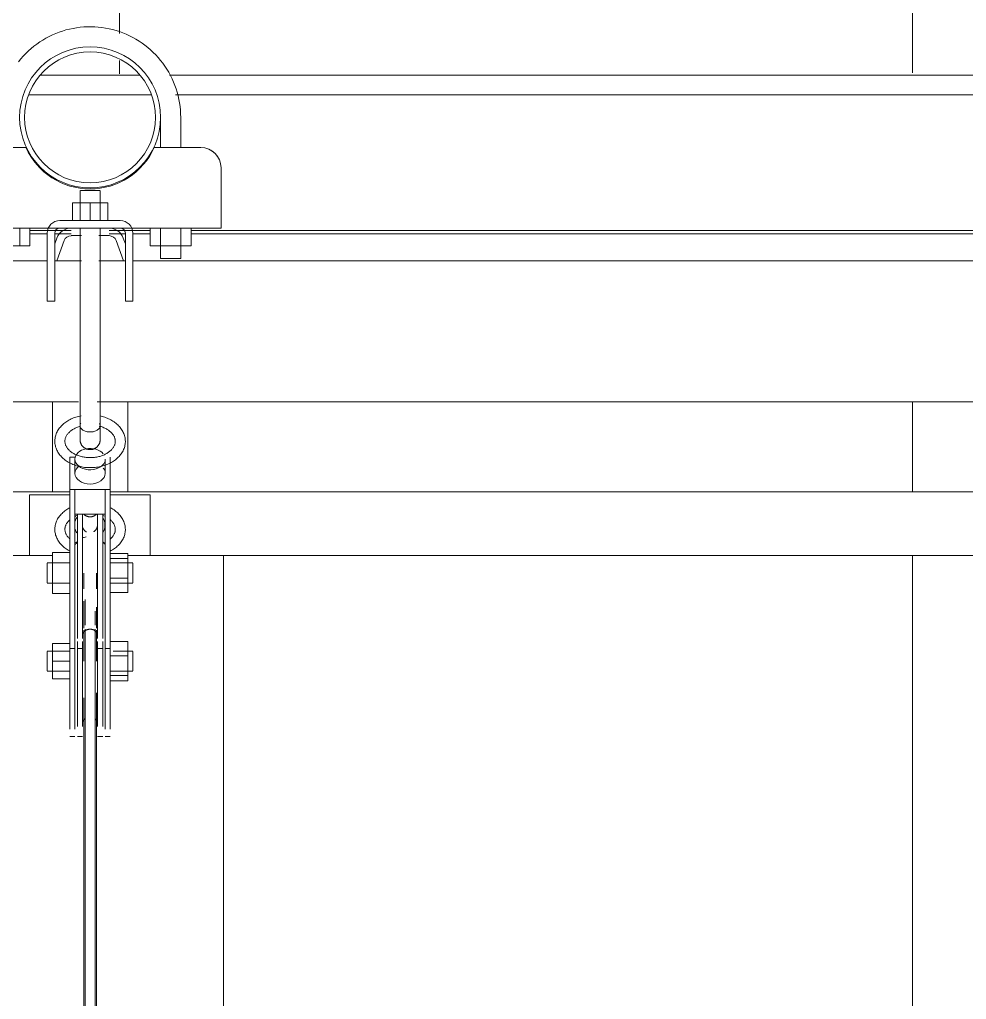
# Model space of a CAD drawing. Header units: inches. Extents: x 21386 to 98546, y -290 to 853.
# Drawn here: x 36122.89 to 36146.39, y 270.35 to 294.68 of the extents above; entities that cross this region are included whole.
import ezdxf

# ---------------------------------------------------------------- set-up
doc = ezdxf.new("R2010")
doc.units = ezdxf.units.IN
doc.header["$MEASUREMENT"] = 0
for name, color, linetype, lineweight in [('A-WALL-PATT', 111, 'Continuous', 25), ('Q-SPCQ', 91, 'Continuous', 13), ('S-BEAM', 12, 'Continuous', 13)]:
    doc.layers.add(name, color=color, linetype=linetype, lineweight=lineweight)

# ---------------------------------------------------------------- blocks, each defined once
blk = doc.blocks.new('Basketball_Backstop-Performance_Sports_Systems-3103-Ceiling_Hung - 27_-0_ to 27_-11 7_8_-652462-Building Section - East_West looking South')
at = {"layer": 'Q-SPCQ', "color": 8, "lineweight": 9}
for p, q in [((-25620.419, 292.25), (-25620.419, 291.5)), ((-25619.919, 291.5), (-25619.919, 292.25)), ((-25623.763, 291.5), (-25624.919, 291.5)), ((-25619.419, 291.5), (-25620.575, 291.5)), ((-25618.919, 289.812), (-25618.919, 291)), ((-25622.419, 290.437), (-25622.419, 290.125)), ((-25622.419, 290.437), (-25622.419, 289.687)), ((-25622.41, 290.437), (-25622.41, 290.437)), ((-25622.41, 290.437), (-25622.169, 290.437)), ((-25622.169, 290.437), (-25621.927, 290.437)), ((-25621.927, 290.437), (-25621.927, 290.437)), ((-25621.919, 290.125), (-25621.919, 290.437)), ((-25621.919, 289.687), (-25621.919, 290.437)), ((-25622.606, 290.125), (-25622.169, 290.125)), ((-25622.606, 289.687), (-25622.606, 290.125)), ((-25622.169, 290.125), (-25621.731, 290.125)), ((-25622.169, 290.125), (-25622.169, 289.687)), ((-25621.731, 289.687), (-25621.731, 290.125)), ((-25618.919, 289.812), (-25618.919, 289.5)), ((-25625.419, 289.5), (-25622.919, 289.5)), ((-25623.916, 289.062), (-25623.916, 289.5)), ((-25623.664, 289.062), (-25623.664, 289.5)), ((-25621.419, 289.687), (-25622.919, 289.687)), ((-25622.919, 289.5), (-25621.419, 289.5)), ((-25622.419, 289.5), (-25622.419, 288.687)), ((-25622.419, 289.5), (-25622.419, 286.937)), ((-25621.919, 288.687), (-25621.919, 289.5)), ((-25621.919, 286.937), (-25621.919, 289.5)), ((-25621.419, 289.5), (-25618.919, 289.5)), ((-25620.674, 289.062), (-25620.674, 289.5)), ((-25620.421, 289.062), (-25620.421, 289.5)), ((-25620.419, 289.511), (-25620.419, 288.75)), ((-25619.919, 288.75), (-25619.919, 289.511)), ((-25619.916, 289.062), (-25619.916, 289.5)), ((-25619.664, 289.5), (-25619.664, 289.062)), ((-25623.231, 288.187), (-25623.231, 289.375)), ((-25623.044, 289.375), (-25623.044, 288.187)), ((-25622.991, 289.253), (-25623.044, 289.109)), ((-25622.639, 289.313), (-25622.385, 289.313)), ((-25621.952, 289.313), (-25621.699, 289.313)), ((-25621.294, 289.109), (-25621.346, 289.253)), ((-25621.294, 289.375), (-25621.294, 288.187)), ((-25621.106, 288.187), (-25621.106, 289.375)), ((-25623.916, 289.062), (-25624.421, 289.062)), ((-25623.664, 289.062), (-25623.916, 289.062)), ((-25622.998, 288.687), (-25622.815, 289.189)), ((-25621.523, 289.189), (-25621.34, 288.687)), ((-25620.421, 289.062), (-25620.674, 289.062)), ((-25619.916, 289.062), (-25620.421, 289.062)), ((-25619.664, 289.062), (-25619.916, 289.062)), ((-25619.919, 288.75), (-25620.419, 288.75)), ((-25620.419, 288.75), (-25620.41, 288.75)), ((-25619.927, 288.75), (-25619.919, 288.75)), ((-25623.231, 288.687), (-25647.106, 288.687)), ((-25622.385, 288.687), (-25623.044, 288.687)), ((-25621.294, 288.687), (-25621.952, 288.687)), ((-25597.231, 288.687), (-25621.106, 288.687)), ((-25623.231, 288.197), (-25623.231, 287.824)), ((-25623.231, 287.687), (-25623.231, 288.187)), ((-25623.044, 287.824), (-25623.044, 288.197)), ((-25623.044, 288.187), (-25623.044, 287.687)), ((-25621.294, 288.197), (-25621.294, 287.824)), ((-25621.294, 287.687), (-25621.294, 288.187)), ((-25621.106, 287.824), (-25621.106, 288.197)), ((-25621.106, 288.187), (-25621.106, 287.687)), ((-25623.231, 287.819), (-25623.231, 287.687)), ((-25623.044, 287.687), (-25623.044, 287.819)), ((-25621.294, 287.819), (-25621.294, 287.687)), ((-25621.106, 287.687), (-25621.106, 287.819)), ((-25623.231, 287.687), (-25623.044, 287.687)), ((-25623.044, 287.687), (-25623.231, 287.687)), ((-25621.294, 287.687), (-25621.106, 287.687)), ((-25621.106, 287.687), (-25621.294, 287.687)), ((-25622.419, 285.749), (-25622.419, 284.604)), ((-25621.919, 284.588), (-25621.919, 285.749)), ((-25648.038, 285.187), (-25622.456, 285.187)), ((-25623.106, 285.187), (-25623.106, 282.955)), ((-25622.419, 285.187), (-25622.419, 284.595)), ((-25621.991, 285.187), (-25596.296, 285.187)), ((-25621.919, 284.789), (-25621.919, 285.187)), ((-25621.231, 282.955), (-25621.231, 285.187)), ((-25622.544, 283.81), (-25622.669, 283.81)), ((-25622.669, 283.81), (-25622.669, 283.015)), ((-25622.544, 283.766), (-25622.544, 283.412)), ((-25621.794, 283.412), (-25621.794, 283.766)), ((-25621.669, 283.81), (-25621.669, 283.015)), ((-25670.174, 282.955), (-25622.669, 282.955)), ((-25622.669, 280.229), (-25622.669, 283.015)), ((-25622.669, 283.015), (-25622.544, 283.015)), ((-25622.544, 283.015), (-25621.794, 283.015)), ((-25622.544, 283.015), (-25622.544, 280.229)), ((-25621.794, 280.229), (-25621.794, 283.015)), ((-25621.794, 283.015), (-25621.669, 283.015)), ((-25621.669, 283.015), (-25621.669, 280.229)), ((-25621.669, 282.955), (-25574.174, 282.955)), ((-25622.669, 282.875), (-25623.674, 282.875)), ((-25623.674, 282.875), (-25623.674, 281.375)), ((-25620.674, 282.875), (-25621.669, 282.875)), ((-25620.674, 281.375), (-25620.674, 282.875)), ((-25621.794, 282.396), (-25622.544, 282.396)), ((-25622.481, 279.612), (-25622.481, 282.408)), ((-25622.356, 282.408), (-25622.356, 279.612)), ((-25621.981, 279.612), (-25621.981, 282.408)), ((-25621.856, 282.408), (-25621.856, 279.612)), ((-25625.486, 281.375), (-25623.11, 281.375)), ((-25623.106, 281.19), (-25623.106, 281.443)), ((-25623.106, 281.443), (-25622.669, 281.443)), ((-25621.669, 281.425), (-25621.231, 281.425)), ((-25621.669, 281.295), (-25621.231, 281.295)), ((-25621.231, 281.425), (-25621.231, 281.295)), ((-25621.231, 281.295), (-25621.231, 280.807)), ((-25621.227, 281.375), (-25618.861, 281.375)), ((-25574.174, 281.375), (-25618.861, 281.375)), ((-25618.861, 225.045), (-25618.861, 281.375)), ((-25622.669, 281.187), (-25623.231, 281.187)), ((-25623.231, 280.761), (-25623.231, 281.179)), ((-25623.106, 280.685), (-25623.106, 281.19)), ((-25623.106, 281.19), (-25622.669, 281.19)), ((-25621.106, 281.187), (-25621.669, 281.187)), ((-25621.106, 281.179), (-25621.106, 280.761)), ((-25623.231, 280.696), (-25623.231, 280.761)), ((-25622.325, 280.937), (-25622.325, 280.547)), ((-25622.013, 280.547), (-25622.013, 280.937)), ((-25621.669, 280.807), (-25621.231, 280.807)), ((-25621.231, 280.807), (-25621.231, 280.45)), ((-25621.106, 280.761), (-25621.106, 280.696)), ((-25623.231, 280.687), (-25622.669, 280.687)), ((-25623.106, 280.432), (-25623.106, 280.685)), ((-25623.106, 280.685), (-25622.669, 280.685)), ((-25621.669, 280.687), (-25621.106, 280.687)), ((-25622.669, 280.432), (-25623.106, 280.432)), ((-25622.325, 280.241), (-25622.325, 279.566)), ((-25622.294, 280.276), (-25622.294, 279.643)), ((-25621.669, 280.45), (-25621.231, 280.45)), ((-25622.669, 279.482), (-25622.669, 280.229)), ((-25622.544, 280.229), (-25622.544, 279.482)), ((-25622.013, 279.566), (-25622.013, 280.087)), ((-25621.794, 279.482), (-25621.794, 280.229)), ((-25621.669, 280.229), (-25621.669, 279.482)), ((-25622.044, 279.643), (-25622.044, 279.987)), ((-25622.481, 279.314), (-25622.481, 279.612)), ((-25622.356, 279.612), (-25622.356, 279.314)), ((-25622.325, 279.515), (-25622.325, 278.75)), ((-25622.294, 279.542), (-25622.294, 210.698)), ((-25622.044, 210.698), (-25622.044, 279.542)), ((-25622.013, 278.75), (-25622.013, 279.515)), ((-25621.981, 279.314), (-25621.981, 279.612)), ((-25621.856, 279.612), (-25621.856, 279.314)), ((-25622.669, 277.058), (-25622.669, 279.495)), ((-25622.544, 279.495), (-25622.544, 277.058)), ((-25621.794, 277.058), (-25621.794, 279.495)), ((-25621.669, 279.495), (-25621.669, 277.058)), ((-25623.106, 278.75), (-25623.106, 279.187)), ((-25623.106, 279.187), (-25622.669, 279.187)), ((-25622.669, 279.062), (-25622.544, 279.062)), ((-25622.481, 277.126), (-25622.481, 279.235)), ((-25622.481, 279.062), (-25622.356, 279.062)), ((-25622.356, 279.235), (-25622.356, 277.126)), ((-25621.981, 277.126), (-25621.981, 279.235)), ((-25621.981, 279.062), (-25621.856, 279.062)), ((-25621.856, 279.235), (-25621.856, 277.126)), ((-25621.794, 279.062), (-25621.669, 279.062)), ((-25621.669, 279.238), (-25621.231, 279.238)), ((-25621.231, 279.238), (-25621.231, 278.881)), ((-25622.669, 279), (-25623.231, 279)), ((-25623.231, 278.927), (-25623.231, 278.991)), ((-25623.231, 278.509), (-25623.231, 278.927)), ((-25621.669, 278.881), (-25621.231, 278.881)), ((-25621.106, 279), (-25621.598, 279)), ((-25621.231, 278.881), (-25621.231, 278.393)), ((-25621.106, 278.991), (-25621.106, 278.927)), ((-25621.106, 278.927), (-25621.106, 278.509)), ((-25623.106, 278.312), (-25623.106, 278.75)), ((-25622.669, 278.75), (-25623.106, 278.75)), ((-25623.231, 278.5), (-25622.669, 278.5)), ((-25623.106, 278.312), (-25622.669, 278.312)), ((-25621.669, 278.5), (-25621.106, 278.5)), ((-25621.231, 278.393), (-25621.669, 278.393)), ((-25621.231, 278.393), (-25621.231, 278.262)), ((-25621.669, 278.262), (-25621.231, 278.262)), ((-25622.325, 277.835), (-25622.325, 210.936)), ((-25622.013, 211.459), (-25622.013, 277.965)), ((-25622.669, 276.875), (-25622.544, 276.875)), ((-25622.481, 276.875), (-25622.356, 276.875)), ((-25621.981, 276.875), (-25621.856, 276.875)), ((-25621.794, 276.875), (-25621.669, 276.875))]:
    blk.add_line(p, q, dxfattribs=at)
at = {"layer": 'Q-SPCQ', "color": 8, "lineweight": 9, "flags": 128}
for points in [[(-25619.919, 292.25), (-25619.921, 292.34), (-25619.926, 292.43), (-25619.935, 292.519), (-25619.948, 292.608), (-25619.964, 292.697), (-25619.983, 292.785), (-25620.006, 292.872), (-25620.033, 292.958), (-25620.063, 293.043), (-25620.096, 293.126), (-25620.133, 293.208), (-25620.173, 293.289), (-25620.216, 293.368), (-25620.262, 293.445), (-25620.312, 293.52), (-25620.364, 293.594), (-25620.419, 293.665), (-25620.477, 293.734), (-25620.538, 293.8), (-25620.601, 293.864), (-25620.667, 293.925), (-25620.735, 293.984), (-25620.806, 294.04), (-25620.878, 294.093), (-25620.953, 294.143), (-25621.03, 294.19), (-25621.108, 294.234), (-25621.189, 294.275), (-25621.27, 294.313), (-25621.353, 294.347), (-25621.438, 294.378), (-25621.524, 294.406), (-25621.61, 294.43), (-25621.698, 294.45), (-25621.786, 294.467), (-25621.875, 294.481), (-25621.965, 294.491), (-25622.055, 294.497), (-25622.144, 294.5), (-25622.234, 294.499), (-25622.324, 294.495), (-25622.414, 294.487), (-25622.503, 294.475), (-25622.592, 294.46), (-25622.68, 294.441), (-25622.767, 294.419), (-25622.853, 294.393), (-25622.939, 294.364), (-25623.023, 294.332), (-25623.105, 294.296), (-25623.186, 294.257), (-25623.266, 294.215), (-25623.343, 294.169), (-25623.419, 294.121), (-25623.493, 294.069), (-25623.565, 294.015), (-25623.634, 293.957), (-25623.701, 293.898), (-25623.766, 293.835), (-25623.828, 293.77), (-25623.887, 293.702), (-25623.944, 293.632)], [(-25622.419, 286.937), (-25622.419, 286.858), (-25622.419, 286.778), (-25622.419, 286.698), (-25622.419, 286.619), (-25622.419, 286.54), (-25622.419, 286.462), (-25622.419, 286.385), (-25622.419, 286.308), (-25622.419, 286.233), (-25622.419, 286.159), (-25622.419, 286.086), (-25622.419, 286.014), (-25622.419, 285.944), (-25622.419, 285.875), (-25622.419, 285.808), (-25622.419, 285.749)], [(-25621.919, 285.749), (-25621.919, 285.814), (-25621.919, 285.881), (-25621.919, 285.95), (-25621.919, 286.02), (-25621.919, 286.092), (-25621.919, 286.165), (-25621.919, 286.24), (-25621.919, 286.315), (-25621.919, 286.392), (-25621.919, 286.469), (-25621.919, 286.547), (-25621.919, 286.626), (-25621.919, 286.705), (-25621.919, 286.785), (-25621.919, 286.865), (-25621.919, 286.937)], [(-25622.392, 284.842), (-25622.425, 284.835), (-25622.457, 284.827), (-25622.488, 284.819), (-25622.519, 284.809), (-25622.55, 284.799), (-25622.58, 284.787), (-25622.61, 284.775), (-25622.639, 284.762), (-25622.667, 284.748), (-25622.695, 284.733), (-25622.722, 284.717), (-25622.748, 284.701), (-25622.774, 284.683), (-25622.798, 284.665), (-25622.822, 284.646), (-25622.845, 284.626), (-25622.866, 284.606), (-25622.887, 284.584), (-25622.907, 284.562), (-25622.925, 284.539), (-25622.943, 284.516), (-25622.959, 284.492), (-25622.974, 284.467), (-25622.987, 284.442), (-25622.999, 284.416), (-25623.01, 284.389), (-25623.02, 284.362), (-25623.027, 284.335), (-25623.034, 284.307), (-25623.039, 284.279), (-25623.042, 284.251), (-25623.044, 284.223), (-25623.044, 284.208)], [(-25621.294, 284.208), (-25621.295, 284.236), (-25621.297, 284.264), (-25621.301, 284.292), (-25621.307, 284.32), (-25621.314, 284.348), (-25621.322, 284.375), (-25621.332, 284.402), (-25621.344, 284.428), (-25621.357, 284.453), (-25621.371, 284.479), (-25621.386, 284.503), (-25621.403, 284.527), (-25621.421, 284.55), (-25621.44, 284.573), (-25621.46, 284.594), (-25621.481, 284.615), (-25621.503, 284.635), (-25621.526, 284.655), (-25621.551, 284.674), (-25621.575, 284.691), (-25621.601, 284.708), (-25621.628, 284.725), (-25621.655, 284.74), (-25621.683, 284.754), (-25621.712, 284.768), (-25621.741, 284.781), (-25621.771, 284.793), (-25621.802, 284.803), (-25621.832, 284.814), (-25621.864, 284.823), (-25621.896, 284.831), (-25621.928, 284.838)], [(-25622.794, 284.208), (-25622.793, 284.222), (-25622.792, 284.236), (-25622.79, 284.25), (-25622.787, 284.265), (-25622.784, 284.279), (-25622.779, 284.293), (-25622.774, 284.307), (-25622.768, 284.322), (-25622.76, 284.336), (-25622.752, 284.35), (-25622.743, 284.364), (-25622.733, 284.379), (-25622.723, 284.393), (-25622.711, 284.407), (-25622.698, 284.42), (-25622.684, 284.434), (-25622.67, 284.447), (-25622.654, 284.46), (-25622.638, 284.473), (-25622.621, 284.485), (-25622.602, 284.497), (-25622.584, 284.509), (-25622.564, 284.52), (-25622.543, 284.53), (-25622.522, 284.54), (-25622.501, 284.55), (-25622.478, 284.559), (-25622.455, 284.567), (-25622.432, 284.575), (-25622.407, 284.582)], [(-25622.419, 284.595), (-25622.419, 284.566), (-25622.419, 284.537), (-25622.419, 284.51), (-25622.419, 284.483), (-25622.419, 284.458), (-25622.419, 284.434), (-25622.419, 284.412), (-25622.419, 284.391), (-25622.419, 284.371), (-25622.419, 284.353), (-25622.419, 284.336), (-25622.419, 284.32), (-25622.419, 284.306), (-25622.419, 284.294), (-25622.419, 284.283), (-25622.419, 284.273), (-25622.419, 284.266), (-25622.419, 284.259), (-25622.419, 284.255), (-25622.419, 284.252), (-25622.419, 284.25)], [(-25622.419, 284.25), (-25622.419, 284.251), (-25622.419, 284.253), (-25622.419, 284.257), (-25622.419, 284.263), (-25622.419, 284.27), (-25622.419, 284.279), (-25622.419, 284.289), (-25622.419, 284.301), (-25622.419, 284.314), (-25622.419, 284.329), (-25622.419, 284.345), (-25622.419, 284.363), (-25622.419, 284.382), (-25622.419, 284.403), (-25622.419, 284.425), (-25622.419, 284.448), (-25622.419, 284.472), (-25622.419, 284.498), (-25622.419, 284.525), (-25622.419, 284.553), (-25622.419, 284.583), (-25622.419, 284.595)], [(-25621.943, 284.585), (-25621.919, 284.578), (-25621.895, 284.571), (-25621.872, 284.563), (-25621.849, 284.555), (-25621.827, 284.545), (-25621.805, 284.536), (-25621.785, 284.525), (-25621.765, 284.515), (-25621.745, 284.503), (-25621.727, 284.492), (-25621.709, 284.48), (-25621.692, 284.467), (-25621.676, 284.454), (-25621.661, 284.441), (-25621.647, 284.428), (-25621.634, 284.414), (-25621.621, 284.4), (-25621.61, 284.386), (-25621.6, 284.372), (-25621.59, 284.358), (-25621.581, 284.344), (-25621.574, 284.329), (-25621.567, 284.315), (-25621.561, 284.301), (-25621.556, 284.286), (-25621.552, 284.272), (-25621.549, 284.258), (-25621.546, 284.244), (-25621.545, 284.23), (-25621.544, 284.216), (-25621.544, 284.208)], [(-25621.919, 284.595), (-25621.919, 284.566), (-25621.919, 284.537), (-25621.919, 284.51), (-25621.919, 284.483), (-25621.919, 284.458), (-25621.919, 284.434), (-25621.919, 284.412), (-25621.919, 284.391), (-25621.919, 284.371), (-25621.919, 284.353), (-25621.919, 284.336), (-25621.919, 284.32), (-25621.919, 284.306), (-25621.919, 284.294), (-25621.919, 284.283), (-25621.919, 284.273), (-25621.919, 284.266), (-25621.919, 284.259), (-25621.919, 284.255), (-25621.919, 284.252), (-25621.919, 284.25)], [(-25621.919, 284.25), (-25621.919, 284.251), (-25621.919, 284.253), (-25621.919, 284.257), (-25621.919, 284.263), (-25621.919, 284.27), (-25621.919, 284.279), (-25621.919, 284.289), (-25621.919, 284.301), (-25621.919, 284.314), (-25621.919, 284.329), (-25621.919, 284.345), (-25621.919, 284.363), (-25621.919, 284.382), (-25621.919, 284.403), (-25621.919, 284.425), (-25621.919, 284.448), (-25621.919, 284.472), (-25621.919, 284.498), (-25621.919, 284.525), (-25621.919, 284.553), (-25621.919, 284.583), (-25621.919, 284.595)], [(-25623.044, 284.208), (-25623.043, 284.18), (-25623.041, 284.151), (-25623.037, 284.123), (-25623.031, 284.096), (-25623.024, 284.068), (-25623.015, 284.041), (-25623.005, 284.014), (-25622.994, 283.988), (-25622.981, 283.962), (-25622.967, 283.937), (-25622.951, 283.913), (-25622.935, 283.889), (-25622.917, 283.866), (-25622.898, 283.843), (-25622.878, 283.822), (-25622.856, 283.801), (-25622.834, 283.78), (-25622.811, 283.761), (-25622.787, 283.742), (-25622.762, 283.724), (-25622.736, 283.707), (-25622.71, 283.691), (-25622.682, 283.676), (-25622.654, 283.661), (-25622.626, 283.648), (-25622.596, 283.635), (-25622.566, 283.623), (-25622.536, 283.612), (-25622.505, 283.602), (-25622.474, 283.593), (-25622.442, 283.585), (-25622.41, 283.578), (-25622.377, 283.571), (-25622.344, 283.566), (-25622.311, 283.561), (-25622.278, 283.558), (-25622.245, 283.555), (-25622.211, 283.553), (-25622.178, 283.553), (-25622.144, 283.553), (-25622.111, 283.554), (-25622.077, 283.556), (-25622.044, 283.559), (-25622.011, 283.563), (-25621.978, 283.568), (-25621.945, 283.574), (-25621.913, 283.581), (-25621.881, 283.588), (-25621.849, 283.597), (-25621.818, 283.607), (-25621.787, 283.617), (-25621.757, 283.629), (-25621.728, 283.641), (-25621.699, 283.654), (-25621.67, 283.668), (-25621.643, 283.683), (-25621.616, 283.699), (-25621.589, 283.715), (-25621.564, 283.732), (-25621.539, 283.751), (-25621.516, 283.77), (-25621.493, 283.79), (-25621.471, 283.81), (-25621.451, 283.831), (-25621.431, 283.853), (-25621.412, 283.876), (-25621.395, 283.9), (-25621.379, 283.924), (-25621.364, 283.949), (-25621.35, 283.974), (-25621.338, 284), (-25621.327, 284.026), (-25621.318, 284.053), (-25621.31, 284.081), (-25621.304, 284.108), (-25621.299, 284.136), (-25621.296, 284.164), (-25621.294, 284.193), (-25621.294, 284.208)], [(-25621.544, 284.208), (-25621.544, 284.194), (-25621.545, 284.18), (-25621.547, 284.165), (-25621.55, 284.151), (-25621.554, 284.137), (-25621.558, 284.123), (-25621.564, 284.108), (-25621.57, 284.094), (-25621.577, 284.08), (-25621.585, 284.065), (-25621.594, 284.051), (-25621.604, 284.037), (-25621.615, 284.023), (-25621.627, 284.009), (-25621.64, 283.995), (-25621.653, 283.982), (-25621.668, 283.969), (-25621.683, 283.955), (-25621.7, 283.943), (-25621.717, 283.93), (-25621.735, 283.919), (-25621.754, 283.907), (-25621.774, 283.896), (-25621.794, 283.885), (-25621.815, 283.875), (-25621.837, 283.866), (-25621.859, 283.857), (-25621.883, 283.849), (-25621.906, 283.841), (-25621.93, 283.834), (-25621.955, 283.828), (-25621.98, 283.822), (-25622.005, 283.817), (-25622.031, 283.813), (-25622.056, 283.809), (-25622.083, 283.807), (-25622.109, 283.804), (-25622.135, 283.803), (-25622.162, 283.803), (-25622.188, 283.803), (-25622.215, 283.804), (-25622.241, 283.805), (-25622.267, 283.808), (-25622.293, 283.811), (-25622.319, 283.815), (-25622.344, 283.819), (-25622.369, 283.825), (-25622.394, 283.831), (-25622.419, 283.837), (-25622.442, 283.845), (-25622.466, 283.853), (-25622.489, 283.861), (-25622.511, 283.87), (-25622.532, 283.88), (-25622.553, 283.89), (-25622.573, 283.901), (-25622.592, 283.912), (-25622.611, 283.924), (-25622.629, 283.936), (-25622.645, 283.949), (-25622.661, 283.961), (-25622.677, 283.975), (-25622.691, 283.988), (-25622.704, 284.002), (-25622.716, 284.015), (-25622.728, 284.029), (-25622.738, 284.044), (-25622.748, 284.058), (-25622.756, 284.072), (-25622.764, 284.086), (-25622.771, 284.101), (-25622.776, 284.115), (-25622.781, 284.129), (-25622.785, 284.144), (-25622.789, 284.158), (-25622.791, 284.172), (-25622.793, 284.186), (-25622.794, 284.2), (-25622.794, 284.208)], [(-25622.169, 284), (-25622.179, 284), (-25622.189, 284.001), (-25622.199, 284.002), (-25622.209, 284.003), (-25622.218, 284.005), (-25622.228, 284.007), (-25622.238, 284.01), (-25622.247, 284.013), (-25622.257, 284.016), (-25622.266, 284.02), (-25622.275, 284.024), (-25622.284, 284.028), (-25622.293, 284.033), (-25622.302, 284.038), (-25622.31, 284.044), (-25622.318, 284.049), (-25622.326, 284.056), (-25622.334, 284.062), (-25622.341, 284.069), (-25622.348, 284.076), (-25622.355, 284.083), (-25622.361, 284.091), (-25622.368, 284.099), (-25622.374, 284.107), (-25622.379, 284.115), (-25622.384, 284.123), (-25622.389, 284.132), (-25622.394, 284.141), (-25622.398, 284.15), (-25622.402, 284.159), (-25622.405, 284.169), (-25622.408, 284.178), (-25622.411, 284.188), (-25622.413, 284.198), (-25622.415, 284.208), (-25622.417, 284.217), (-25622.418, 284.227), (-25622.418, 284.237), (-25622.419, 284.247), (-25622.419, 284.25)], [(-25621.919, 284.25), (-25621.919, 284.24), (-25621.92, 284.23), (-25621.921, 284.22), (-25621.922, 284.21), (-25621.924, 284.2), (-25621.926, 284.191), (-25621.929, 284.181), (-25621.931, 284.171), (-25621.935, 284.162), (-25621.939, 284.153), (-25621.943, 284.144), (-25621.947, 284.135), (-25621.952, 284.126), (-25621.957, 284.117), (-25621.962, 284.109), (-25621.968, 284.101), (-25621.974, 284.093), (-25621.981, 284.085), (-25621.988, 284.078), (-25621.995, 284.071), (-25622.002, 284.064), (-25622.01, 284.057), (-25622.017, 284.051), (-25622.025, 284.045), (-25622.034, 284.04), (-25622.042, 284.034), (-25622.051, 284.03), (-25622.06, 284.025), (-25622.069, 284.021), (-25622.078, 284.017), (-25622.088, 284.014), (-25622.097, 284.01), (-25622.107, 284.008), (-25622.116, 284.006), (-25622.126, 284.004), (-25622.136, 284.002), (-25622.146, 284.001), (-25622.156, 284), (-25622.166, 284), (-25622.169, 284)], [(-25622.667, 282.56), (-25622.695, 282.545), (-25622.722, 282.53), (-25622.748, 282.513), (-25622.774, 282.496), (-25622.798, 282.478), (-25622.822, 282.459), (-25622.845, 282.439), (-25622.866, 282.418), (-25622.887, 282.397), (-25622.907, 282.375), (-25622.925, 282.352), (-25622.943, 282.328), (-25622.959, 282.304), (-25622.974, 282.28), (-25622.987, 282.254), (-25622.999, 282.228), (-25623.01, 282.202), (-25623.02, 282.175), (-25623.027, 282.148), (-25623.034, 282.12), (-25623.039, 282.092), (-25623.042, 282.064), (-25623.044, 282.036), (-25623.044, 282.02)], [(-25621.294, 282.02), (-25621.295, 282.049), (-25621.297, 282.077), (-25621.301, 282.105), (-25621.307, 282.133), (-25621.314, 282.16), (-25621.322, 282.187), (-25621.332, 282.214), (-25621.344, 282.24), (-25621.357, 282.266), (-25621.371, 282.291), (-25621.386, 282.316), (-25621.403, 282.339), (-25621.421, 282.363), (-25621.44, 282.385), (-25621.46, 282.407), (-25621.481, 282.428), (-25621.503, 282.448), (-25621.526, 282.467), (-25621.551, 282.486), (-25621.575, 282.504), (-25621.601, 282.521), (-25621.628, 282.537), (-25621.655, 282.552)], [(-25622.794, 282.02), (-25622.793, 282.035), (-25622.792, 282.049), (-25622.79, 282.063), (-25622.787, 282.077), (-25622.784, 282.091), (-25622.779, 282.106), (-25622.774, 282.12), (-25622.768, 282.134), (-25622.76, 282.148), (-25622.752, 282.163), (-25622.743, 282.177), (-25622.733, 282.191), (-25622.723, 282.205), (-25622.711, 282.219), (-25622.698, 282.233), (-25622.684, 282.246), (-25622.67, 282.26)], [(-25622.543, 282.343), (-25622.522, 282.353), (-25622.501, 282.362), (-25622.478, 282.371)], [(-25622.324, 282.396), (-25622.317, 282.39), (-25622.311, 282.384), (-25622.304, 282.379), (-25622.297, 282.374), (-25622.289, 282.369), (-25622.282, 282.364), (-25622.274, 282.36), (-25622.266, 282.356), (-25622.258, 282.352), (-25622.25, 282.348), (-25622.242, 282.345), (-25622.234, 282.342), (-25622.225, 282.34), (-25622.217, 282.338), (-25622.208, 282.336), (-25622.199, 282.335), (-25622.191, 282.334), (-25622.182, 282.333), (-25622.173, 282.333), (-25622.164, 282.333), (-25622.156, 282.333), (-25622.147, 282.334), (-25622.138, 282.335), (-25622.129, 282.336), (-25622.121, 282.338), (-25622.112, 282.34), (-25622.104, 282.343), (-25622.095, 282.345), (-25622.087, 282.348), (-25622.079, 282.352), (-25622.071, 282.356), (-25622.063, 282.36), (-25622.056, 282.364), (-25622.048, 282.369), (-25622.041, 282.374), (-25622.034, 282.379), (-25622.027, 282.384), (-25622.02, 282.39), (-25622.014, 282.396)], [(-25621.986, 282.236), (-25621.986, 282.25), (-25621.986, 282.265), (-25621.986, 282.28), (-25621.986, 282.296), (-25621.986, 282.312), (-25621.986, 282.329), (-25621.986, 282.347), (-25621.986, 282.365), (-25621.986, 282.384), (-25621.986, 282.403)], [(-25621.986, 282.389), (-25621.986, 282.37), (-25621.986, 282.352), (-25621.986, 282.334), (-25621.986, 282.317), (-25621.986, 282.3), (-25621.986, 282.284), (-25621.986, 282.269), (-25621.986, 282.254), (-25621.986, 282.24)], [(-25621.849, 282.367), (-25621.827, 282.358), (-25621.805, 282.348)], [(-25621.661, 282.254), (-25621.647, 282.24), (-25621.634, 282.227), (-25621.621, 282.213), (-25621.61, 282.199), (-25621.6, 282.185), (-25621.59, 282.17), (-25621.581, 282.156), (-25621.574, 282.142), (-25621.567, 282.128), (-25621.561, 282.113), (-25621.556, 282.099), (-25621.552, 282.085), (-25621.549, 282.071), (-25621.546, 282.056), (-25621.545, 282.042), (-25621.544, 282.028), (-25621.544, 282.02)], [(-25623.044, 282.02), (-25623.043, 281.992), (-25623.041, 281.964), (-25623.037, 281.936), (-25623.031, 281.908), (-25623.024, 281.881), (-25623.015, 281.853), (-25623.005, 281.827), (-25622.994, 281.8), (-25622.981, 281.775), (-25622.967, 281.75), (-25622.951, 281.725), (-25622.935, 281.701), (-25622.917, 281.678), (-25622.898, 281.656), (-25622.878, 281.634), (-25622.856, 281.613), (-25622.834, 281.593), (-25622.811, 281.573), (-25622.787, 281.555), (-25622.762, 281.537), (-25622.736, 281.52), (-25622.71, 281.504), (-25622.682, 281.488)], [(-25622.677, 281.787), (-25622.691, 281.8), (-25622.704, 281.814), (-25622.716, 281.828), (-25622.728, 281.842), (-25622.738, 281.856), (-25622.748, 281.87), (-25622.756, 281.885), (-25622.764, 281.899), (-25622.771, 281.913), (-25622.776, 281.927), (-25622.781, 281.942), (-25622.785, 281.956), (-25622.789, 281.97), (-25622.791, 281.984), (-25622.793, 281.999), (-25622.794, 282.013), (-25622.794, 282.02)], [(-25622.261, 281.959), (-25622.267, 281.962), (-25622.274, 281.966), (-25622.28, 281.97), (-25622.286, 281.975), (-25622.292, 281.979), (-25622.298, 281.984), (-25622.303, 281.989), (-25622.308, 281.994), (-25622.314, 282), (-25622.318, 282.006), (-25622.323, 282.011), (-25622.328, 282.017), (-25622.332, 282.024), (-25622.336, 282.03), (-25622.339, 282.037), (-25622.343, 282.043), (-25622.346, 282.05), (-25622.349, 282.057), (-25622.351, 282.064), (-25622.354, 282.071)], [(-25621.986, 282.125), (-25621.987, 282.118), (-25621.987, 282.11), (-25621.988, 282.103), (-25621.989, 282.095), (-25621.99, 282.088), (-25621.992, 282.08), (-25621.994, 282.073), (-25621.996, 282.066), (-25621.998, 282.059), (-25622.001, 282.052), (-25622.004, 282.045), (-25622.008, 282.038), (-25622.011, 282.032), (-25622.015, 282.025), (-25622.019, 282.019), (-25622.024, 282.013), (-25622.028, 282.007), (-25622.033, 282.001), (-25622.038, 281.996), (-25622.043, 281.99), (-25622.049, 281.985), (-25622.054, 281.98), (-25622.06, 281.976), (-25622.066, 281.971), (-25622.073, 281.967), (-25622.079, 281.963)], [(-25621.986, 282.149), (-25621.986, 282.143), (-25621.986, 282.137), (-25621.986, 282.133), (-25621.986, 282.13), (-25621.986, 282.127), (-25621.986, 282.126), (-25621.986, 282.125)], [(-25621.986, 282.125), (-25621.986, 282.125), (-25621.986, 282.127), (-25621.986, 282.129), (-25621.986, 282.132), (-25621.986, 282.136), (-25621.986, 282.141), (-25621.986, 282.147)], [(-25621.67, 281.48), (-25621.643, 281.495), (-25621.616, 281.511), (-25621.589, 281.528), (-25621.564, 281.545), (-25621.539, 281.563), (-25621.516, 281.582), (-25621.493, 281.602), (-25621.471, 281.623), (-25621.451, 281.644), (-25621.431, 281.666), (-25621.412, 281.689), (-25621.395, 281.712), (-25621.379, 281.736), (-25621.364, 281.761), (-25621.35, 281.787), (-25621.338, 281.813), (-25621.327, 281.839), (-25621.318, 281.866), (-25621.31, 281.893), (-25621.304, 281.921), (-25621.299, 281.949), (-25621.296, 281.977), (-25621.294, 282.005), (-25621.294, 282.02)], [(-25621.544, 282.02), (-25621.544, 282.006), (-25621.545, 281.992), (-25621.547, 281.978), (-25621.55, 281.964), (-25621.554, 281.949), (-25621.558, 281.935), (-25621.564, 281.921), (-25621.57, 281.907), (-25621.577, 281.892), (-25621.585, 281.878), (-25621.594, 281.864), (-25621.604, 281.85), (-25621.615, 281.836), (-25621.627, 281.822), (-25621.64, 281.808), (-25621.653, 281.794), (-25621.668, 281.781)], [(-25622.489, 281.674), (-25622.511, 281.683), (-25622.532, 281.692)], [(-25621.794, 281.698), (-25621.815, 281.688), (-25621.837, 281.678), (-25621.859, 281.67)], [(-25621.981, 279.437), (-25621.986, 279.445), (-25621.991, 279.452), (-25621.996, 279.459), (-25622.002, 279.466), (-25622.008, 279.472), (-25622.014, 279.479), (-25622.02, 279.485), (-25622.027, 279.491), (-25622.034, 279.496), (-25622.041, 279.501), (-25622.048, 279.506), (-25622.056, 279.511), (-25622.063, 279.515), (-25622.071, 279.519), (-25622.079, 279.523), (-25622.087, 279.527), (-25622.095, 279.53), (-25622.104, 279.533), (-25622.112, 279.535), (-25622.121, 279.537), (-25622.129, 279.539), (-25622.138, 279.54), (-25622.147, 279.541), (-25622.156, 279.542), (-25622.164, 279.542), (-25622.173, 279.542), (-25622.182, 279.542), (-25622.191, 279.541), (-25622.2, 279.54), (-25622.208, 279.539), (-25622.217, 279.537), (-25622.225, 279.535), (-25622.234, 279.532), (-25622.242, 279.53), (-25622.25, 279.527), (-25622.259, 279.523), (-25622.267, 279.519), (-25622.274, 279.515), (-25622.282, 279.511), (-25622.289, 279.506), (-25622.297, 279.501), (-25622.304, 279.496), (-25622.311, 279.491), (-25622.317, 279.485), (-25622.324, 279.479), (-25622.33, 279.472), (-25622.336, 279.466), (-25622.341, 279.459), (-25622.347, 279.452), (-25622.352, 279.445), (-25622.356, 279.437)], [(-25622.297, 277.314), (-25622.304, 277.309), (-25622.311, 277.303), (-25622.317, 277.297), (-25622.324, 277.291), (-25622.33, 277.285), (-25622.336, 277.278), (-25622.341, 277.272), (-25622.347, 277.265), (-25622.352, 277.257), (-25622.356, 277.25)], [(-25621.981, 277.25), (-25621.986, 277.257), (-25621.991, 277.265), (-25621.996, 277.272), (-25622.002, 277.278), (-25622.008, 277.285), (-25622.014, 277.291), (-25622.02, 277.297), (-25622.027, 277.303), (-25622.034, 277.309), (-25622.041, 277.314)]]:
    blk.add_lwpolyline(points, dxfattribs=at)
at = {"layer": 'Q-SPCQ', "color": 8, "lineweight": 9}
for centre, radius, start, end in [((-25622.169, 292.25), 1.75, 0, 180), ((-25622.169, 292.25), 1.625, 0, 180), ((-25622.169, 292.25), 1.75, 180, 0), ((-25622.169, 292.25), 1.625, 180, 0), ((-25622.169, 292.223), 1.75, 204.3958, 335.6042), ((-25619.419, 291), 0.5, 0, 90), ((-25619.419, 291), 0.5, 0, 60), ((-25622.919, 289.375), 0.312, 90, 180), ((-25622.919, 289.375), 0.125, 90, 180), ((-25622.639, 289.125), 0.375, 90, 160), ((-25621.699, 289.125), 0.375, 20, 90), ((-25621.419, 289.375), 0.312, 0, 90), ((-25621.419, 289.375), 0.125, 0, 90), ((-25622.639, 289.125), 0.187, 90, 160), ((-25621.699, 289.125), 0.188, 20, 90), ((-25622.174, 282.125), 0.375, 150, 165), ((-25622.174, 282.125), 0.375, 0, 30), ((-25622.174, 282.125), 0.375, 195, 210), ((-25622.174, 282.125), 0.375, 330, 0)]:
    blk.add_arc(centre, radius, start, end, dxfattribs=at)
for centre, start_param, end_param in [((-25622.169, 283.766), 0.523599, 3.141593), ((-25622.169, 283.766), 3.141593, 6.021386), ((-25622.169, 283.412), 2.356194, 3.141593), ((-25622.169, 283.412), 3.141593, 6.283185), ((-25622.169, 283.412), 0, 0.523599), ((-25622.169, 281.578), 2.617994, 2.879793), ((-25622.169, 281.578), 1.832596, 2.094395), ((-25622.169, 281.578), 0.261799, 0.523599)]:
    blk.add_ellipse(centre, major_axis=(0.375, 0), ratio=0.707107, start_param=start_param, end_param=end_param, dxfattribs=at)
for points in [[(-25622.415, 284.568), (-25622.42, 284.586), (-25622.42, 284.605), (-25622.415, 284.623)], [(-25621.923, 284.623), (-25621.918, 284.605), (-25621.918, 284.586), (-25621.923, 284.568)]]:
    blk.add_open_spline(points, degree=3, dxfattribs=at)
for points, knots in [([(-25622.169, 284.439), (-25622.202, 284.439), (-25622.268, 284.448), (-25622.338, 284.477), (-25622.379, 284.509), (-25622.402, 284.537), (-25622.416, 284.566), (-25622.422, 284.605), (-25622.413, 284.635), (-25622.401, 284.654)], [-1, -1, -1, -1, -0.875, -0.75, -0.6875, -0.625, -0.5625, -0.5, -0.375, -0.375, -0.375, -0.375]), ([(-25621.937, 284.654), (-25621.931, 284.645), (-25621.922, 284.625), (-25621.916, 284.585), (-25621.931, 284.536), (-25621.986, 284.483), (-25622.07, 284.448), (-25622.136, 284.439), (-25622.169, 284.439)], [-0.625, -0.625, -0.625, -0.625, -0.5625, -0.5, -0.375, -0.25, -0.125, 0, 0, 0, 0])]:
    blk.add_open_spline(points, degree=3, knots=knots, dxfattribs=at)
blk = doc.blocks.new('Girt_Z - 10_D-1241717-Building Section - East_West looking South')
at = {"layer": 'S-BEAM', "color": 8, "lineweight": 9}
for p, q in [((-25623.398, 293.295), (-25620.94, 293.295)), ((-25620.196, 293.295), (-25598.141, 293.295)), ((-25623.68, 292.813), (-25620.658, 292.813)), ((-25620.047, 292.813), (-25598.29, 292.813)), ((-25623.664, 289.438), (-25622.639, 289.438)), ((-25623.664, 289.362), (-25623.229, 289.362)), ((-25623.044, 289.362), (-25622.639, 289.362)), ((-25621.699, 289.438), (-25620.674, 289.438)), ((-25621.699, 289.362), (-25621.294, 289.362)), ((-25621.108, 289.362), (-25620.674, 289.362)), ((-25619.664, 289.438), (-25598.674, 289.438)), ((-25619.664, 289.362), (-25598.674, 289.362))]:
    blk.add_line(p, q, dxfattribs=at)

msp = doc.modelspace()

# ---------------------------------------------------------------- hatches: boundary and pattern name
at = {"layer": 'A-WALL-PATT', "lineweight": 9}
h = msp.add_hatch(dxfattribs=at)
h.set_pattern_fill('FP_53', color=8, style=0, pattern_type=2)
h.set_pattern_definition([(90, (-88027.945, 0), (-19.685, 1e-15), [])])
h.paths.add_polyline_path([(35483.414, 196.795), (35760.914, 196.795), (35760.914, 237.69), (35483.414, 237.69), (35483.414, 213.14)], flags=0)
h.paths.add_polyline_path([(37032.711, 196.795), (37104.613, 196.795), (37142.305, 237.69), (36995.014, 237.69), (37032.71, 196.795)], flags=0)
h.paths.add_polyline_path([(35770.914, 196.795), (36050.414, 196.795), (36050.414, 237.69), (35770.914, 237.69), (35770.914, 232.67)], flags=0)
h.paths.add_polyline_path([(36060.414, 196.795), (36107.02, 196.795), (36093.978, 237.69), (36060.414, 237.69), (36060.414, 232.67)], flags=0)
h.paths.add_polyline_path([(36110.291, 196.795), (36121.318, 196.795), (36121.297, 224.125), (36120.63, 224.125), (36120.63, 224.312), (36120.13, 224.375), (36120.13, 225.687), (36120.63, 225.687), (36120.63, 225.875), (36121.318, 225.875), (36121.318, 237.69), (36097.25, 237.69), (36098.85, 232.67)], flags=0)
h.paths.add_polyline_path([(36127.943, 196.795), (36138.969, 196.795), (36152.011, 237.69), (36127.943, 237.69), (36127.943, 225.875), (36128.63, 225.875), (36128.637, 225.687), (36129.13, 225.625), (36129.13, 224.312), (36128.63, 224.312), (36128.63, 224.125), (36127.943, 224.125), (36127.943, 198.492)], flags=0)
h.paths.add_polyline_path([(37030.159, 196.795), (37031.36, 196.795), (36993.673, 237.69), (36928.914, 237.69), (36928.914, 196.795), (37015.54, 196.795)], flags=0)
h.paths.add_polyline_path([(38892.191, 196.795), (38947.414, 196.795), (38947.414, 237.69), (38665.914, 237.69), (38665.914, 196.795), (38751.82, 196.795)], flags=0)
h.paths.add_polyline_path([(36142.241, 196.795), (36339.914, 196.795), (36339.914, 237.69), (36155.283, 237.69), (36147.453, 213.14)], flags=0)
h.paths.add_polyline_path([(36918.914, 196.795), (36918.914, 237.69), (36820.85, 237.69), (36807.808, 196.795), (36856.811, 196.795)], flags=0)
h.paths.add_polyline_path([(37135.797, 196.795), (37208.414, 196.795), (37208.414, 237.69), (37143.665, 237.69), (37105.996, 196.795), (37135.11, 196.795)], flags=0)
h.paths.add_polyline_path([(37218.414, 196.795), (37497.914, 196.795), (37497.914, 237.69), (37218.414, 237.69), (37218.414, 217.496)], flags=0)
h.paths.add_polyline_path([(37507.914, 196.795), (37787.414, 196.795), (37787.414, 237.69), (37507.914, 237.69), (37507.914, 213.162)], flags=0)
h.paths.add_polyline_path([(36804.172, 196.795), (36804.537, 196.795), (36817.579, 237.69), (36793.51, 237.69), (36793.531, 225.875), (36794.198, 225.875), (36794.198, 225.687), (36794.698, 225.625), (36794.698, 224.312), (36794.198, 224.312), (36794.198, 224.125), (36793.51, 224.125), (36793.51, 196.795), (36795.399, 196.795)], flags=0)
h.paths.add_polyline_path([(36786.885, 196.795), (36786.885, 224.125), (36786.198, 224.125), (36786.198, 224.312), (36785.698, 224.375), (36785.698, 225.687), (36786.198, 225.687), (36786.198, 225.875), (36786.885, 225.875), (36786.885, 237.69), (36762.817, 237.69), (36775.859, 196.795), (36786.626, 196.795)], flags=0)
h.paths.add_polyline_path([(37797.414, 196.795), (38076.914, 196.795), (38076.914, 237.69), (37797.414, 237.69), (37797.414, 208.827)], flags=0)
h.paths.add_polyline_path([(38086.914, 196.795), (38189.36, 196.795), (38151.673, 237.69), (38086.914, 237.69), (38086.914, 204.492)], flags=0)
h.paths.add_polyline_path([(36751.533, 196.795), (36772.588, 196.795), (36759.546, 237.69), (36639.414, 237.69), (36639.414, 196.795), (36716.44, 196.795)], flags=0)
h.paths.add_polyline_path([(36629.414, 196.795), (36629.414, 237.69), (36349.914, 237.69), (36349.914, 196.795), (36505.884, 196.795)], flags=0)
h.paths.add_polyline_path([(38255.943, 196.795), (38262.613, 196.795), (38300.305, 237.69), (38153.014, 237.69), (38190.758, 196.795), (38239.489, 196.795)], flags=0)
h.paths.add_polyline_path([(38298.679, 196.795), (38366.414, 196.795), (38366.414, 237.69), (38301.665, 237.69), (38263.996, 196.795), (38293.797, 196.795)], flags=0)
h.paths.add_polyline_path([(38376.414, 196.795), (38655.914, 196.795), (38655.914, 237.69), (38376.414, 237.69), (38376.414, 200.158)], flags=0)
h.paths.add_polyline_path([(36121.101, 224.679), (36121.236, 224.756), (36121.202, 224.817), (36120.96, 224.817), (36120.842, 225), (36120.989, 225.232), (36120.775, 225.244), (36120.714, 225.093), (36120.588, 224.962), (36120.789, 224.875), (36120.789, 224.719), (36121.093, 224.685)], flags=0)
h.paths.add_polyline_path([(36786.668, 224.679), (36786.803, 224.756), (36786.769, 224.817), (36786.528, 224.817), (36786.409, 225), (36786.448, 225.217), (36786.356, 225.125), (36786.155, 224.962), (36786.356, 224.875), (36786.356, 224.719), (36786.66, 224.685)], flags=0)
h.paths.add_polyline_path([(36793.728, 224.679), (36793.735, 224.685), (36793.865, 224.719), (36794.053, 224.756), (36794.114, 224.907), (36794.24, 225.038), (36794.039, 225.125), (36794.039, 225.281), (36793.846, 225.229), (36793.986, 225), (36793.811, 224.776), (36793.592, 224.75), (36793.606, 224.71)], flags=0)
h.paths.add_polyline_path([(36128.16, 224.679), (36128.168, 224.685), (36128.298, 224.719), (36128.486, 224.75), (36128.547, 224.907), (36128.673, 225.038), (36128.48, 225.199), (36128.472, 225.281), (36128.384, 225.199), (36128.419, 225), (36128.27, 224.77), (36128.024, 224.75), (36128.039, 224.71)], flags=0)
h.paths.add_polyline_path([(36128.624, 224.764), (36128.746, 224.927), (36128.646, 224.801), (36128.637, 224.786)], flags=0)
h.paths.add_polyline_path([(36794.191, 224.764), (36794.313, 224.927), (36794.213, 224.801)], flags=0)
h.paths.add_polyline_path([(36128.754, 225.012), (36128.673, 225.199), (36128.719, 225.073), (36128.746, 225.026)], flags=0)
h.paths.add_polyline_path([(36794.321, 225.012), (36794.24, 225.199), (36794.298, 225.053), (36794.313, 225.026)], flags=0)
h.paths.add_polyline_path([(36786.237, 225.294), (36786.213, 225.342), (36786.213, 225.305)], flags=0)
h.paths.add_polyline_path([(36120.67, 225.294), (36120.646, 225.342), (36120.646, 225.305)], flags=0)
h.paths.add_polyline_path([(36786.303, 225.407), (36786.281, 225.417), (36786.281, 225.412)], flags=0)
h.paths.add_polyline_path([(36120.735, 225.407), (36120.714, 225.417), (36120.714, 225.412)], flags=0)
h.paths.add_polyline_path([(37628.852, 245.045), (37787.414, 245.045), (37787.414, 285.94), (37507.914, 285.94), (37507.914, 245.045)], flags=0)
h.paths.add_polyline_path([(37061.287, 245.045), (37149.084, 245.045), (37186.69, 285.94), (36950.538, 285.94), (36988.318, 245.045), (37055.978, 245.045)], flags=0)
h.paths.add_polyline_path([(38308.444, 245.045), (38366.414, 245.045), (38366.414, 285.94), (38346.135, 285.94), (38330.707, 269.2)], flags=0)
h.paths.add_polyline_path([(36743.121, 284.859), (36742.976, 284.945), (36743.085, 284.873)], flags=0)
h.paths.add_polyline_path([(36639.414, 245.045), (36757.2, 245.045), (36745.76, 280.918), (36747.183, 281.375), (36743.948, 281.375), (36743.948, 280.937), (36743.635, 280.937), (36743.577, 279.687), (36742.76, 279.687), (36742.76, 280.937), (36742.448, 280.937), (36742.448, 281.375), (36742.198, 281.375), (36742.198, 282.955), (36742.76, 282.955), (36742.819, 284.776), (36742.819, 284.869), (36742.729, 284.871), (36742.729, 285.446), (36742.63, 285.406), (36742.63, 285.157), (36742.38, 285.157), (36742.38, 285.446), (36742.005, 285.511), (36742.005, 285.929), (36639.414, 285.94), (36639.414, 274.707)], flags=0)
h.paths.add_polyline_path([(36629.414, 245.045), (36629.414, 285.94), (36349.914, 285.94), (36349.914, 245.045), (36505.884, 245.045)], flags=0)
h.paths.add_polyline_path([(35527.938, 245.045), (35760.914, 245.045), (35760.914, 285.94), (35483.414, 285.94), (35483.414, 245.045), (35523.287, 245.045)], flags=0)
h.paths.add_polyline_path([(36819.924, 245.045), (36831.51, 281.375), (36793.51, 281.375), (36793.51, 245.045), (36804.172, 245.045)], flags=0)
h.paths.add_polyline_path([(36137.41, 245.045), (36154.357, 245.045), (36165.943, 281.375), (36127.943, 281.375), (36127.943, 245.045), (36128.637, 245.045)], flags=0)
h.paths.add_polyline_path([(38307.084, 245.045), (38344.69, 285.94), (38108.538, 285.94), (38146.318, 245.045), (38298.679, 245.045)], flags=0)
h.paths.add_polyline_path([(38144.895, 245.045), (38107.207, 285.94), (38086.914, 285.94), (38086.914, 245.045), (38120.15, 245.045)], flags=0)
h.paths.add_polyline_path([(37497.914, 245.045), (37497.914, 285.94), (37218.414, 285.94), (37218.414, 245.045), (37488.481, 245.045)], flags=0)
h.paths.add_polyline_path([(36339.914, 245.045), (36339.914, 285.94), (36172.823, 285.864), (36172.823, 285.446), (36172.448, 285.446), (36172.448, 285.157), (36172.198, 285.223), (36172.198, 285.446), (36172.099, 285.406), (36172.041, 284.999), (36171.744, 284.852), (36172.068, 284.75), (36172.099, 282.955), (36172.63, 282.879), (36172.63, 281.375), (36172.38, 281.375), (36172.38, 280.937), (36172.068, 280.937), (36172.009, 279.687), (36171.193, 279.687), (36171.193, 280.937), (36170.88, 280.937), (36170.88, 281.375), (36167.646, 281.375), (36169.068, 280.918), (36157.628, 245.045), (36225.142, 245.045)], flags=0)
h.paths.add_polyline_path([(36986.895, 245.045), (36949.207, 285.94), (36928.914, 285.94), (36928.914, 245.045)], flags=0)
h.paths.add_polyline_path([(38751.82, 245.045), (38947.414, 245.045), (38947.414, 285.94), (38665.914, 285.94), (38665.914, 245.045)], flags=0)
h.paths.add_polyline_path([(37150.444, 245.045), (37208.414, 245.045), (37208.414, 285.94), (37188.135, 285.94), (37175.04, 271.731)], flags=0)
h.paths.add_polyline_path([(36918.914, 245.045), (36918.914, 285.94), (36838.005, 285.864), (36838.005, 285.157), (36837.755, 285.223), (36837.755, 285.446), (36837.667, 285.406), (36837.608, 284.87), (36837.532, 284.795), (36837.635, 284.75), (36837.667, 282.955), (36838.198, 282.879), (36838.198, 281.375), (36837.948, 281.375), (36837.948, 280.937), (36837.635, 280.937), (36837.577, 279.687), (36836.76, 279.687), (36836.76, 280.937), (36836.448, 280.937), (36836.448, 281.375), (36833.213, 281.375), (36834.636, 280.918), (36823.196, 245.045), (36856.811, 245.045)], flags=0)
h.paths.add_polyline_path([(35770.914, 245.045), (36050.414, 245.045), (36050.414, 285.94), (35770.914, 285.94), (35770.914, 251.529)], flags=0)
h.paths.add_polyline_path([(37797.414, 245.045), (38076.914, 245.045), (38076.914, 285.94), (37797.414, 285.94)], flags=0)
h.paths.add_polyline_path([(38376.414, 245.045), (38655.914, 245.045), (38655.914, 285.94), (38376.414, 285.94), (38376.414, 271.731)], flags=0)
h.paths.add_polyline_path([(36760.471, 245.045), (36786.885, 245.045), (36786.885, 281.375), (36748.885, 281.375), (36751.961, 271.731)], flags=0)
h.paths.add_polyline_path([(36121.318, 245.045), (36121.318, 281.375), (36083.318, 281.375), (36094.904, 245.045), (36119.864, 245.045)], flags=0)
h.paths.add_polyline_path([(36077.553, 284.859), (36078.009, 284.776), (36078.068, 284.75), (36078.099, 282.955), (36123.698, 282.955), (36123.698, 285.187), (36098.851, 285.118), (36098.846, 284.961), (36098.793, 284.759), (36098.636, 284.744), (36098.386, 285.187), (36094.636, 285.247), (36094.636, 285.94), (36078.823, 285.864), (36078.823, 285.446), (36078.448, 285.446), (36078.448, 285.157), (36078.198, 285.229), (36078.198, 285.446), (36078.099, 285.406), (36078.041, 284.999), (36077.613, 284.876)], flags=0)
h.paths.add_polyline_path([(36080.192, 245.045), (36091.633, 245.045), (36080.192, 280.918), (36081.615, 281.375), (36078.38, 281.375), (36078.38, 280.937), (36078.068, 280.937), (36078.009, 279.687), (36077.193, 279.687), (36077.193, 280.937), (36076.88, 280.937), (36076.88, 281.375), (36076.63, 281.375), (36076.63, 282.955), (36077.193, 282.955), (36077.252, 284.776), (36077.252, 284.869), (36077.162, 284.871), (36077.162, 285.446), (36077.073, 285.395), (36077.073, 285.157), (36076.823, 285.157), (36076.823, 285.94), (36060.414, 285.94), (36060.414, 245.045)], flags=0)
h.paths.add_polyline_path([(35475.414, 246.299), (35475.414, 285.94), (35473.414, 286.024), (35473.414, 289.438), (35468.414, 289.438), (35468.414, 246.299), (35474.164, 246.299)], flags=0)
h.paths.add_polyline_path([(36837.121, 284.859), (36836.729, 284.871), (36836.787, 284.992), (36837.085, 284.873)], flags=0)
h.paths.add_polyline_path([(36791.13, 282.955), (36836.76, 282.955), (36836.819, 284.776), (36837.085, 284.913), (36836.729, 285.015), (36836.729, 285.446), (36836.63, 285.406), (36836.63, 285.157), (36836.38, 285.157), (36836.38, 285.446), (36836.005, 285.511), (36836.005, 285.929), (36820.193, 285.94), (36820.193, 285.187), (36816.428, 285.139), (36816.379, 284.991), (36816.193, 284.744), (36816.035, 284.759), (36815.958, 285.187), (36791.13, 285.187)], flags=0)
h.paths.add_polyline_path([(36763.958, 282.955), (36789.255, 282.955), (36789.255, 285.187), (36764.428, 285.139), (36764.379, 284.991), (36764.193, 284.744), (36764.035, 284.759), (36763.958, 285.187), (36760.193, 285.247), (36760.193, 285.94), (36744.005, 285.864), (36744.005, 285.157), (36743.755, 285.228), (36743.755, 285.446), (36743.667, 285.406), (36743.608, 284.87), (36743.532, 284.795), (36743.635, 284.75), (36743.667, 282.955), (36760.306, 282.955)], flags=0)
h.paths.add_polyline_path([(36125.573, 282.955), (36171.193, 282.955), (36171.252, 284.776), (36171.252, 284.869), (36171.162, 284.871), (36171.162, 285.446), (36171.073, 285.406), (36171.073, 285.157), (36170.823, 285.157), (36170.823, 285.94), (36154.636, 285.94), (36154.636, 285.187), (36150.851, 285.118), (36150.846, 284.961), (36150.793, 284.759), (36150.636, 284.744), (36150.386, 285.187), (36125.573, 285.187), (36125.573, 283.938)], flags=0)
h.paths.add_polyline_path([(36171.708, 284.859), (36172.099, 285.015), (36172.041, 284.87), (36171.708, 284.859)], flags=0)
h.paths.add_polyline_path([(36077.708, 284.859), (36078.099, 285.015), (36078.041, 284.87), (36077.708, 284.859)], flags=0)
h.paths.add_polyline_path([(36172.198, 285.929), (36172.198, 285.94), (36172.099, 285.929)], flags=0)
h.paths.add_polyline_path([(36077.162, 285.929), (36077.162, 285.94), (36077.073, 285.929)], flags=0)
h.paths.add_polyline_path([(35468.414, 289.547), (35473.414, 289.547), (35473.414, 293.295), (35475.414, 293.295), (35475.414, 334.091), (35468.414, 334.091), (35468.414, 291.262)], flags=0)
h.paths.add_polyline_path([(38265.17, 293.295), (38351.554, 293.295), (38365.414, 308.357), (38365.414, 324.287), (38087.914, 324.287), (38087.914, 308.315), (38101.859, 293.295), (38262.57, 293.295)], flags=0)
h.paths.add_polyline_path([(36762.997, 293.295), (36765.388, 293.339), (36765.244, 293.474), (36764.744, 293.766), (36764.444, 293.842), (36763.991, 293.848), (36763.474, 293.696), (36763.159, 293.487), (36762.963, 293.295)], flags=0)
h.paths.add_polyline_path([(36929.914, 293.295), (36942.429, 293.295), (36929.914, 306.875)], flags=0)
h.paths.add_polyline_path([(36917.914, 293.295), (36917.914, 324.287), (36640.414, 324.287), (36640.414, 293.295), (36741.245, 293.326), (36741.927, 294.075), (36742.76, 294.444), (36743.842, 294.362), (36744.144, 294.118), (36744.144, 294.226), (36744.708, 293.868), (36745.22, 293.295), (36762.22, 293.295), (36762.952, 294.087), (36763.692, 294.444), (36764.724, 294.429), (36765.622, 293.971), (36766.165, 293.295), (36788.245, 293.326), (36788.927, 294.075), (36789.692, 294.444), (36790.842, 294.362), (36791.144, 294.118), (36791.144, 294.226), (36791.708, 293.868), (36792.22, 293.295), (36814.22, 293.295), (36814.952, 294.087), (36815.692, 294.444), (36816.724, 294.429), (36817.622, 293.971), (36818.165, 293.295), (36835.245, 293.326), (36835.927, 294.075), (36836.692, 294.444), (36837.842, 294.362), (36838.144, 294.118), (36838.144, 294.226), (36838.708, 293.868), (36839.265, 293.295), (36856.811, 293.295)], flags=0)
h.paths.add_polyline_path([(36838.422, 293.295), (36838.104, 293.582), (36837.744, 293.766), (36837.394, 293.848), (36836.941, 293.842), (36836.474, 293.696), (36836.141, 293.474), (36836.044, 293.295), (36838.388, 293.295)], flags=0)
h.paths.add_polyline_path([(36152.663, 293.295), (36169.663, 293.295), (36170.395, 294.087), (36170.644, 294.133), (36170.724, 294.156), (36171.135, 294.444), (36172.136, 294.444), (36173.058, 293.981), (36173.608, 293.295), (36338.914, 293.295), (36338.914, 324.287), (36061.414, 324.287), (36061.414, 293.295), (36075.663, 293.295), (36076.395, 294.087), (36076.644, 294.133), (36076.724, 294.156), (36077.135, 294.444), (36078.136, 294.444), (36079.058, 293.981), (36079.608, 293.295), (36096.721, 293.367), (36097.319, 294.051), (36098.135, 294.444), (36099.285, 294.361), (36100.272, 293.717), (36100.663, 293.295), (36122.663, 293.295), (36123.395, 294.087), (36123.644, 294.133), (36123.724, 294.156), (36124.135, 294.444), (36125.136, 294.444), (36126.058, 293.981), (36126.608, 293.295), (36148.721, 293.367), (36149.319, 294.051), (36150.135, 294.444), (36151.285, 294.361), (36152.272, 293.717), (36152.608, 293.295)], flags=0)
h.paths.add_polyline_path([(36151.865, 293.295), (36151.669, 293.487), (36151.187, 293.766), (36150.837, 293.848), (36150.378, 293.841), (36149.917, 293.696), (36149.584, 293.474), (36149.487, 293.295), (36151.831, 293.295)], flags=0)
h.paths.add_polyline_path([(36943.925, 293.295), (37193.554, 293.295), (37207.414, 308.357), (37207.414, 324.287), (36929.914, 324.287), (36929.914, 308.315), (36943.859, 293.295)], flags=0)
h.paths.add_polyline_path([(35663.658, 293.295), (35759.914, 293.295), (35759.914, 324.287), (35483.914, 324.287), (35483.914, 334.091), (35483.414, 334.091), (35483.414, 293.295), (35523.287, 293.295)], flags=0)
h.paths.add_polyline_path([(38377.414, 293.295), (38654.914, 293.295), (38654.914, 324.287), (38377.414, 324.287), (38377.414, 310.792)], flags=0)
h.paths.add_polyline_path([(35771.914, 293.295), (36049.414, 293.295), (36049.414, 324.287), (35771.914, 324.287), (35771.914, 310.792)], flags=0)
h.paths.add_polyline_path([(36744.422, 293.295), (36744.104, 293.582), (36743.744, 293.766), (36743.394, 293.848), (36742.941, 293.842), (36742.567, 293.735), (36742.141, 293.474), (36742.044, 293.295), (36744.388, 293.295)], flags=0)
h.paths.add_polyline_path([(38666.914, 293.295), (38947.414, 293.295), (38947.414, 324.287), (38666.914, 324.287), (38666.914, 310.792)], flags=0)
h.paths.add_polyline_path([(36172.448, 293.295), (36172.831, 293.339), (36172.532, 293.593), (36172.187, 293.766), (36171.887, 293.842), (36171.434, 293.848), (36170.917, 293.696), (36170.724, 293.582), (36170.487, 293.295), (36170.823, 293.295)], flags=0)
h.paths.add_polyline_path([(36628.414, 293.295), (36628.414, 324.287), (36350.914, 324.287), (36350.914, 293.295), (36505.884, 293.295)], flags=0)
h.paths.add_polyline_path([(36789.148, 293.295), (36791.388, 293.339), (36791.104, 293.582), (36790.744, 293.766), (36790.394, 293.848), (36789.941, 293.842), (36789.474, 293.696), (36789.141, 293.474), (36789.044, 293.295)], flags=0)
h.paths.add_polyline_path([(36123.44, 293.295), (36125.831, 293.339), (36125.669, 293.487), (36125.187, 293.766), (36124.887, 293.842), (36124.434, 293.848), (36123.917, 293.696), (36123.724, 293.582), (36123.406, 293.295)], flags=0)
h.paths.add_polyline_path([(37207.414, 293.295), (37207.414, 306.857), (37194.914, 293.295), (37198.501, 293.295)], flags=0)
h.paths.add_polyline_path([(38365.414, 293.295), (38365.414, 306.857), (38352.914, 293.295), (38356.501, 293.295)], flags=0)
h.paths.add_polyline_path([(36078.448, 293.295), (36078.831, 293.339), (36078.669, 293.487), (36078.187, 293.766), (36077.887, 293.842), (36077.434, 293.848), (36076.917, 293.696), (36076.724, 293.582), (36076.487, 293.295), (36076.823, 293.295)], flags=0)
h.paths.add_polyline_path([(37219.414, 293.295), (37496.914, 293.295), (37496.914, 324.287), (37219.414, 324.287), (37219.414, 310.792)], flags=0)
h.paths.add_polyline_path([(37508.914, 293.295), (37786.414, 293.295), (37786.414, 324.287), (37508.914, 324.287), (37508.914, 297.911)], flags=0)
h.paths.add_polyline_path([(37798.414, 293.295), (38075.914, 293.295), (38075.914, 324.287), (37798.414, 324.287), (37798.414, 305.637)], flags=0)
h.paths.add_polyline_path([(36817.005, 293.295), (36817.388, 293.339), (36817.244, 293.474), (36816.744, 293.766), (36816.444, 293.842), (36815.991, 293.848), (36815.474, 293.696), (36815.159, 293.487), (36815.044, 293.295), (36815.934, 293.295)], flags=0)
h.paths.add_polyline_path([(36098.215, 293.295), (36099.831, 293.339), (36099.669, 293.487), (36099.187, 293.766), (36098.837, 293.848), (36098.378, 293.841), (36097.917, 293.696), (36097.584, 293.474), (36097.487, 293.295), (36098.183, 293.295)], flags=0)
h.paths.add_polyline_path([(38087.914, 293.295), (38100.429, 293.295), (38087.914, 306.875)], flags=0)

# ---------------------------------------------------------------- block references
at = {"layer": 'Q-SPCQ', "color": 8, "lineweight": 9}
msp.add_blockref('Basketball_Backstop-Performance_Sports_Systems-3103-Ceiling_Hung - 27_-0_ to 27_-11 7_8_-652462-Building Section - East_West looking South', (61746.804, 0), dxfattribs=at)
at = {"layer": 'S-BEAM', "color": 8, "lineweight": 9}
msp.add_blockref('Girt_Z - 10_D-1241717-Building Section - East_West looking South', (61746.804, 0), dxfattribs=at)

doc.saveas('drawing.dxf')
